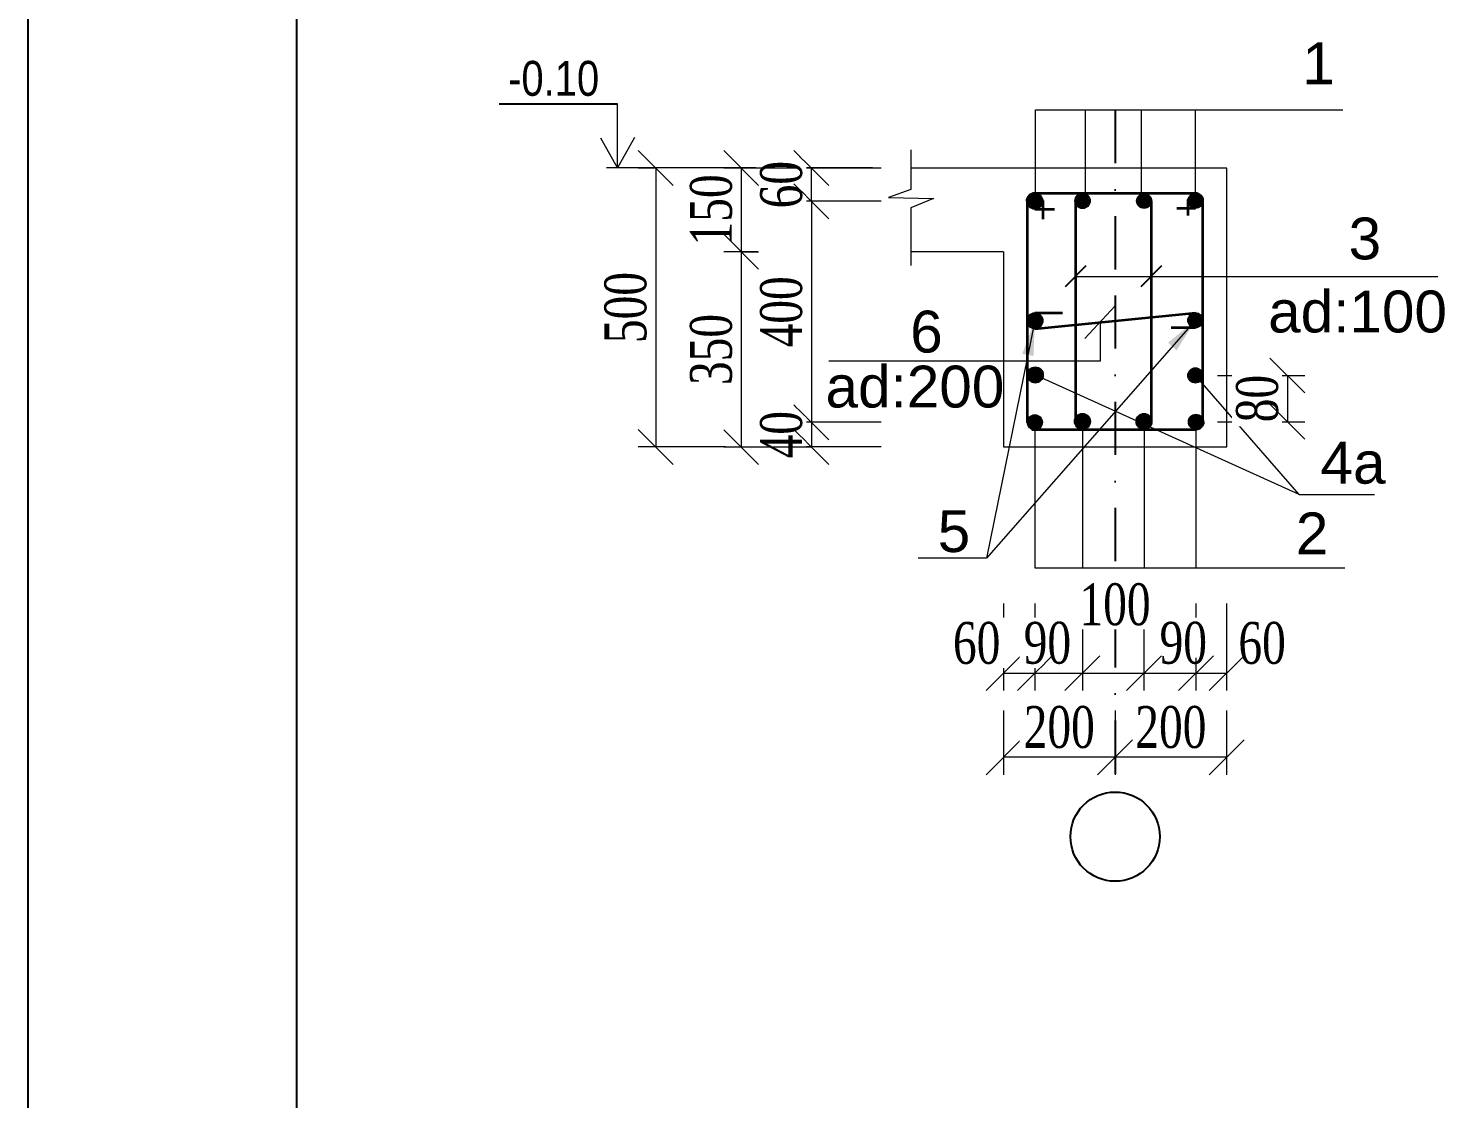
# Model space of a CAD drawing. Header units: millimetres. Extents: x -149347 to 251215, y -2929184 to -2541447.
# Drawn here: x 67574 to 77727, y -2634017 to -2626342 of the extents above; entities that cross this region are included whole.
import ezdxf

# ---------------------------------------------------------------- set-up
doc = ezdxf.new("R2010")
doc.units = ezdxf.units.MM
doc.linetypes.add('DASHDOTX2', pattern=[50.8, 25.4, -12.7, 0, -12.7])
doc.layers.add('APS_MADEIRA', color=35, linetype='Continuous', lineweight=15)
doc.styles.add('400', font='times.ttf', dxfattribs={"width": 0.75, "height": 300})
doc.styles.add('Arial', font='arial.ttf')
doc.styles.add('style1', font='A3TI(LA).TTF', dxfattribs={"height": 400})
doc.styles.add('style6', font='ARIALN.TTF', dxfattribs={"height": 300})
doc.styles.add('Times New  Roman', font='times.ttf')
doc.styles.add('yazitipi', font='ARIALN.TTF')
doc.dimstyles.new('DIM_100', dxfattribs={"dimscale": 100, "dimtxt": 250, "dimasz": 2.5, "dimexe": 1.25, "dimexo": 0.625, "dimtad": 1, "dimdec": 0, "dimtxsty": 'style1', "dimblk": 'OBLIQUE', "dimcen": 2.5, "dimdle": 1.25, "dimclrd": 251, "dimclre": 251, "dimaunit": 1, "dimadec": 3, "dimazin": 0, "dimtfac": 1, "dimtdec": 0, "dimtmove": 1, "dimatfit": 3, "dimfxl": 1.25, "dimlwd": 5, "dimlwe": 5, "dimarcsym": 0})
doc.dimstyles.new('sevda', dxfattribs={"dimscale": 100, "dimtxt": 2.8, "dimasz": 2.5, "dimexe": 1.25, "dimexo": 0.625, "dimtad": 1, "dimtxsty": 'yazitipi', "dimblk": 'OBLIQUE', "dimcen": 2.5, "dimclrd": 253, "dimclre": 253, "dimclrt": 73, "dimaunit": 1, "dimadec": 3, "dimazin": 0, "dimtfac": 1, "dimtmove": 1, "dimatfit": 3, "dimfxl": 1, "dimlwd": 9, "dimlwe": 9, "dimarcsym": 0})
doc.dimstyles.new('tebriz', dxfattribs={"dimtxt": 280, "dimasz": 150, "dimexe": 150, "dimexo": 0.625, "dimgap": 65, "dimtad": 1, "dimdec": 0, "dimdsep": 32, "dimtxsty": 'Times New  Roman', "dimblk": 'OBLIQUE', "dimcen": 0, "dimdle": 150, "dimclrd": 7, "dimclre": 256, "dimclrt": 256, "dimadec": 0, "dimazin": 0, "dimtfac": 1, "dimtdec": 0, "dimtmove": 0, "dimatfit": 3, "dimldrblk": 'OBLIQUE', "dimfxl": 1, "dimtolj": 1, "dimlwd": 15, "dimlwe": 9, "dimarcsym": 0})

# ---------------------------------------------------------------- blocks, each defined once
blk = doc.blocks.new('mekteb')
at = {"color": 0, "lineweight": 25}
blk.add_line((99643, -1849866), (99643, -1821466), dxfattribs=at)
at = {"color": 0, "lineweight": 25, "ltscale": 15}
blk.add_line((101643, -1849366), (101643, -1821966), dxfattribs=at)
blk = doc.blocks.new('_Oblique')
at = {"color": 0, "linetype": 'ByBlock', "lineweight": -2}
blk.add_line((-0.5, -0.5), (0.5, 0.5), dxfattribs=at)
blk = doc.blocks.new('*D1584')
at = {"color": 251, "lineweight": 5, "ltscale": 50, "transparency": 16777216}
for p, q in [((73312, -2627582), (73062, -2627582)), ((73687, -2629167), (73062, -2629167))]:
    blk.add_line(p, q, dxfattribs=at)
at = {"color": 251, "linetype": 'ByBlock', "lineweight": 5, "ltscale": 50, "transparency": 16777216}
blk.add_line((73187, -2627581), (73187, -2629169), dxfattribs=at)
at = {"layer": 'Defpoints', "color": 0, "lineweight": 15, "ltscale": 50, "transparency": 16777216}
for p in [(73374, -2627582), (73187, -2629167), (74397, -2629167)]:
    blk.add_point(p, dxfattribs=at)
at = {"color": 251, "lineweight": 5, "ltscale": 50, "transparency": 16777216, "xscale": 250, "yscale": 250, "zscale": 250}
for p, rotation in [((73187, -2627582), 90), ((73187, -2629167), 270)]:
    blk.add_blockref('_Oblique', p, dxfattribs=dict(at, rotation=rotation))
at = {"color": 0, "lineweight": 15, "ltscale": 50, "transparency": 16777216, "insert": (72972, -2628375), "char_height": 300, "attachment_point": 5, "rotation": 90, "style": '400', "bg_fill": 3, "box_fill_scale": 1.1, "bg_fill_color": 9, "bg_fill_true_color": 13158600, "bg_fill_transparency": 0}
blk.add_mtext('400', dxfattribs=at)
blk = doc.blocks.new('*D1585')
at = {"color": 251, "lineweight": 5, "ltscale": 50, "transparency": 16777216}
for p, q in [((73687, -2627344), (73062, -2627344)), ((73687, -2627582), (73062, -2627582))]:
    blk.add_line(p, q, dxfattribs=at)
at = {"color": 251, "linetype": 'ByBlock', "lineweight": 5, "ltscale": 50, "transparency": 16777216}
blk.add_line((73187, -2627583), (73187, -2627343), dxfattribs=at)
at = {"layer": 'Defpoints', "color": 0, "lineweight": 15, "ltscale": 50, "transparency": 16777216}
for p in [(74357, -2627344), (74407, -2627582)]:
    blk.add_point(p, dxfattribs=at)
at = {"color": 0, "lineweight": 15, "ltscale": 50, "transparency": 16777216, "insert": (72972, -2627463), "char_height": 300, "attachment_point": 5, "rotation": 90, "style": '400', "bg_fill": 3, "box_fill_scale": 1.1, "bg_fill_color": 9, "bg_fill_true_color": 13158600, "bg_fill_transparency": 0}
blk.add_mtext('60', dxfattribs=at)
at = {"layer": 'Defpoints', "color": 0, "lineweight": 15, "ltscale": 50, "transparency": 16777216}
blk.add_point((73187, -2627344), dxfattribs=at)
at = {"color": 251, "lineweight": 5, "ltscale": 50, "transparency": 16777216, "xscale": 250, "yscale": 250, "zscale": 250}
for p, rotation in [((73187, -2627344), 90), ((73187, -2627582), 270)]:
    blk.add_blockref('_Oblique', p, dxfattribs=dict(at, rotation=rotation))
blk = doc.blocks.new('*D1586')
at = {"color": 251, "lineweight": 5, "ltscale": 50, "transparency": 16777216}
for p, q in [((73249, -2629167), (73062, -2629167)), ((73687, -2629344), (73062, -2629344))]:
    blk.add_line(p, q, dxfattribs=at)
at = {"color": 251, "linetype": 'ByBlock', "lineweight": 5, "ltscale": 50, "transparency": 16777216}
blk.add_line((73187, -2629166), (73187, -2629345), dxfattribs=at)
at = {"layer": 'Defpoints', "color": 0, "lineweight": 15, "ltscale": 50, "transparency": 16777216}
for p in [(73312, -2629167), (74997, -2629344)]:
    blk.add_point(p, dxfattribs=at)
at = {"color": 0, "lineweight": 15, "ltscale": 50, "transparency": 16777216, "insert": (72972, -2629256), "char_height": 300, "attachment_point": 5, "rotation": 90, "style": '400', "bg_fill": 3, "box_fill_scale": 1.1, "bg_fill_color": 9, "bg_fill_true_color": 13158600, "bg_fill_transparency": 0}
blk.add_mtext('40', dxfattribs=at)
at = {"layer": 'Defpoints', "color": 0, "lineweight": 15, "ltscale": 50, "transparency": 16777216}
blk.add_point((73187, -2629344), dxfattribs=at)
at = {"color": 251, "lineweight": 5, "ltscale": 50, "transparency": 16777216, "xscale": 250, "yscale": 250, "zscale": 250}
for p, rotation in [((73187, -2629167), 90), ((73187, -2629344), 270)]:
    blk.add_blockref('_Oblique', p, dxfattribs=dict(at, rotation=rotation))
blk = doc.blocks.new('*D1587')
at = {"color": 251, "lineweight": 5, "ltscale": 50, "transparency": 16777216}
for p, q in [((73075, -2627344), (72559, -2627344)), ((72804, -2627944), (72559, -2627944))]:
    blk.add_line(p, q, dxfattribs=at)
at = {"color": 251, "linetype": 'ByBlock', "lineweight": 5, "ltscale": 50, "transparency": 16777216}
blk.add_line((72684, -2627343), (72684, -2627945), dxfattribs=at)
at = {"layer": 'Defpoints', "color": 0, "lineweight": 15, "ltscale": 50, "transparency": 16777216}
for p in [(73138, -2627344), (72867, -2627944)]:
    blk.add_point(p, dxfattribs=at)
at = {"color": 251, "lineweight": 5, "ltscale": 50, "transparency": 16777216, "xscale": 250, "yscale": 250, "zscale": 250}
for p, rotation in [((72684, -2627344), 90), ((72684, -2627944), 270)]:
    blk.add_blockref('_Oblique', p, dxfattribs=dict(at, rotation=rotation))
at = {"color": 0, "lineweight": 15, "ltscale": 50, "transparency": 16777216, "insert": (72469, -2627644), "char_height": 300, "attachment_point": 5, "rotation": 90, "style": '400', "bg_fill": 3, "box_fill_scale": 1.1, "bg_fill_color": 9, "bg_fill_true_color": 13158600, "bg_fill_transparency": 0}
blk.add_mtext('1{\\fTimes New Roman|b0|i0|c238|p18;5}0', dxfattribs=at)
at = {"layer": 'Defpoints', "color": 0, "lineweight": 15, "ltscale": 50, "transparency": 16777216}
blk.add_point((72684, -2627944), dxfattribs=at)
blk = doc.blocks.new('*D1588')
at = {"color": 251, "linetype": 'ByBlock', "lineweight": 5, "ltscale": 50, "transparency": 16777216}
blk.add_line((72684, -2627943), (72684, -2629347), dxfattribs=at)
at = {"color": 251, "lineweight": 5, "ltscale": 50, "transparency": 16777216}
for p, q in [((72684, -2627944), (72809, -2627944)), ((73184, -2629345), (72559, -2629345))]:
    blk.add_line(p, q, dxfattribs=at)
at = {"layer": 'Defpoints', "color": 0, "lineweight": 15, "ltscale": 50, "transparency": 16777216}
for p in [(72684, -2627944), (72684, -2629345), (74288, -2629345)]:
    blk.add_point(p, dxfattribs=at)
at = {"color": 251, "lineweight": 5, "ltscale": 50, "transparency": 16777216, "xscale": 250, "yscale": 250, "zscale": 250}
for p, rotation in [((72684, -2627944), 90), ((72684, -2629345), 270)]:
    blk.add_blockref('_Oblique', p, dxfattribs=dict(at, rotation=rotation))
at = {"color": 0, "lineweight": 15, "ltscale": 50, "transparency": 16777216, "insert": (72469, -2628645), "char_height": 300, "attachment_point": 5, "rotation": 90, "style": '400', "bg_fill": 3, "box_fill_scale": 1.1, "bg_fill_color": 9, "bg_fill_true_color": 13158600, "bg_fill_transparency": 0}
blk.add_mtext('3{\\fTimes New Roman|b0|i0|c238|p18;5}0', dxfattribs=at)
blk = doc.blocks.new('*D1589')
at = {"color": 251, "lineweight": 5, "ltscale": 50, "transparency": 16777216}
for p, q in [((72071, -2627344), (71946, -2627344)), ((72571, -2629344), (71946, -2629344))]:
    blk.add_line(p, q, dxfattribs=at)
at = {"color": 251, "linetype": 'ByBlock', "lineweight": 5, "ltscale": 50, "transparency": 16777216}
blk.add_line((72071, -2627343), (72071, -2629345), dxfattribs=at)
at = {"layer": 'Defpoints', "color": 0, "lineweight": 15, "ltscale": 50, "transparency": 16777216}
for p in [(72125, -2627344), (72071, -2629344), (72734, -2629344)]:
    blk.add_point(p, dxfattribs=at)
at = {"color": 251, "lineweight": 5, "ltscale": 50, "transparency": 16777216, "xscale": 250, "yscale": 250, "zscale": 250}
for p, rotation in [((72071, -2627344), 90), ((72071, -2629344), 270)]:
    blk.add_blockref('_Oblique', p, dxfattribs=dict(at, rotation=rotation))
at = {"color": 0, "lineweight": 15, "ltscale": 50, "transparency": 16777216, "insert": (71856, -2628344), "char_height": 300, "attachment_point": 5, "rotation": 90, "style": '400', "bg_fill": 3, "box_fill_scale": 1.1, "bg_fill_color": 9, "bg_fill_true_color": 13158600, "bg_fill_transparency": 0}
blk.add_mtext('500', dxfattribs=at)
blk = doc.blocks.new('*D1590')
at = {"color": 251, "lineweight": 5, "ltscale": 50, "transparency": 16777216}
for p, q in [((74564, -2630466), (74564, -2631091)), ((74789, -2630466), (74789, -2631091))]:
    blk.add_line(p, q, dxfattribs=at)
at = {"color": 251, "linetype": 'ByBlock', "lineweight": 5, "ltscale": 50, "transparency": 16777216}
blk.add_line((74563, -2630966), (74790, -2630966), dxfattribs=at)
at = {"layer": 'Defpoints', "color": 0, "lineweight": 15, "ltscale": 50, "transparency": 16777216}
for p in [(74789, -2629393), (74564, -2629886), (74789, -2630966)]:
    blk.add_point(p, dxfattribs=at)
at = {"color": 251, "lineweight": 5, "ltscale": 50, "transparency": 16777216, "xscale": 250, "yscale": 250, "zscale": 250}
blk.add_blockref('_Oblique', (74789, -2630966), dxfattribs=at)
at = {"color": 0, "lineweight": 15, "ltscale": 50, "transparency": 16777216, "insert": (74372, -2630751), "char_height": 300, "attachment_point": 5, "style": '400', "bg_fill": 3, "box_fill_scale": 1.1, "bg_fill_color": 9, "bg_fill_true_color": 13158600, "bg_fill_transparency": 0}
blk.add_mtext('60', dxfattribs=at)
at = {"color": 251, "lineweight": 5, "ltscale": 50, "transparency": 16777216, "xscale": 250, "yscale": 250, "zscale": 250, "rotation": 180}
blk.add_blockref('_Oblique', (74564, -2630966), dxfattribs=at)
blk = doc.blocks.new('*D1591')
at = {"color": 251, "lineweight": 5, "ltscale": 50, "transparency": 16777216}
for p, q in [((75130, -2630466), (75130, -2631091)), ((74789, -2630878), (74789, -2631091))]:
    blk.add_line(p, q, dxfattribs=at)
at = {"color": 251, "linetype": 'ByBlock', "lineweight": 5, "ltscale": 50, "transparency": 16777216}
blk.add_line((74787, -2630966), (75131, -2630966), dxfattribs=at)
at = {"layer": 'Defpoints', "color": 0, "lineweight": 15, "ltscale": 50, "transparency": 16777216}
for p in [(75130, -2629386), (75130, -2630966)]:
    blk.add_point(p, dxfattribs=at)
at = {"color": 0, "lineweight": 15, "ltscale": 50, "transparency": 16777216, "insert": (74879, -2630750), "char_height": 300, "attachment_point": 5, "style": '400', "bg_fill": 3, "box_fill_scale": 1.1, "bg_fill_color": 9, "bg_fill_true_color": 13158600, "bg_fill_transparency": 0}
blk.add_mtext('90', dxfattribs=at)
at = {"layer": 'Defpoints', "color": 0, "lineweight": 15, "ltscale": 50, "transparency": 16777216}
blk.add_point((74789, -2630816), dxfattribs=at)
at = {"color": 251, "lineweight": 5, "ltscale": 50, "transparency": 16777216, "xscale": 250, "yscale": 250, "zscale": 250, "rotation": 180}
blk.add_blockref('_Oblique', (74789, -2630966), dxfattribs=at)
at = {"color": 251, "lineweight": 5, "ltscale": 50, "transparency": 16777216, "xscale": 250, "yscale": 250, "zscale": 250}
blk.add_blockref('_Oblique', (75130, -2630966), dxfattribs=at)
blk = doc.blocks.new('*D1592')
at = {"color": 251, "lineweight": 5, "ltscale": 50, "transparency": 16777216}
for p, q in [((75571, -2630466), (75571, -2631091)), ((75130, -2630731), (75130, -2631091))]:
    blk.add_line(p, q, dxfattribs=at)
at = {"color": 251, "linetype": 'ByBlock', "lineweight": 5, "ltscale": 50, "transparency": 16777216}
blk.add_line((75129, -2630966), (75573, -2630966), dxfattribs=at)
at = {"layer": 'Defpoints', "color": 0, "lineweight": 15, "ltscale": 50, "transparency": 16777216}
for p in [(75571, -2629270), (75571, -2630966)]:
    blk.add_point(p, dxfattribs=at)
at = {"color": 251, "lineweight": 5, "ltscale": 50, "transparency": 16777216, "xscale": 250, "yscale": 250, "zscale": 250, "rotation": 180}
blk.add_blockref('_Oblique', (75130, -2630966), dxfattribs=at)
at = {"color": 251, "lineweight": 5, "ltscale": 50, "transparency": 16777216, "xscale": 250, "yscale": 250, "zscale": 250}
blk.add_blockref('_Oblique', (75571, -2630966), dxfattribs=at)
at = {"color": 0, "lineweight": 15, "ltscale": 50, "transparency": 16777216, "insert": (75364, -2630474), "char_height": 300, "attachment_point": 5, "style": '400', "bg_fill": 3, "box_fill_scale": 1.1, "bg_fill_color": 9, "bg_fill_true_color": 13158600, "bg_fill_transparency": 0}
blk.add_mtext('100', dxfattribs=at)
at = {"layer": 'Defpoints', "color": 0, "lineweight": 15, "ltscale": 50, "transparency": 16777216}
blk.add_point((75130, -2630669), dxfattribs=at)
blk = doc.blocks.new('*D1593')
at = {"color": 251, "lineweight": 5, "ltscale": 50, "transparency": 16777216}
for p, q in [((75944, -2630466), (75944, -2631091)), ((75571, -2630796), (75571, -2631091))]:
    blk.add_line(p, q, dxfattribs=at)
at = {"color": 251, "linetype": 'ByBlock', "lineweight": 5, "ltscale": 50, "transparency": 16777216}
blk.add_line((75570, -2630966), (75945, -2630966), dxfattribs=at)
at = {"layer": 'Defpoints', "color": 0, "lineweight": 15, "ltscale": 50, "transparency": 16777216}
for p in [(75944, -2629389), (75571, -2630734)]:
    blk.add_point(p, dxfattribs=at)
at = {"color": 0, "lineweight": 15, "ltscale": 50, "transparency": 16777216, "insert": (75853, -2630750), "char_height": 300, "attachment_point": 5, "style": '400', "bg_fill": 3, "box_fill_scale": 1.1, "bg_fill_color": 9, "bg_fill_true_color": 13158600, "bg_fill_transparency": 0}
blk.add_mtext('90', dxfattribs=at)
at = {"layer": 'Defpoints', "color": 0, "lineweight": 15, "ltscale": 50, "transparency": 16777216}
blk.add_point((75944, -2630966), dxfattribs=at)
at = {"color": 251, "lineweight": 5, "ltscale": 50, "transparency": 16777216, "xscale": 250, "yscale": 250, "zscale": 250, "rotation": 180}
blk.add_blockref('_Oblique', (75571, -2630966), dxfattribs=at)
at = {"color": 251, "lineweight": 5, "ltscale": 50, "transparency": 16777216, "xscale": 250, "yscale": 250, "zscale": 250}
blk.add_blockref('_Oblique', (75944, -2630966), dxfattribs=at)
blk = doc.blocks.new('*D1594')
at = {"color": 251, "lineweight": 5, "ltscale": 50, "transparency": 16777216}
for p, q in [((76164, -2630466), (76164, -2631091)), ((75944, -2630857), (75944, -2631091))]:
    blk.add_line(p, q, dxfattribs=at)
at = {"color": 251, "linetype": 'ByBlock', "lineweight": 5, "ltscale": 50, "transparency": 16777216}
blk.add_line((75943, -2630966), (76165, -2630966), dxfattribs=at)
at = {"layer": 'Defpoints', "color": 0, "lineweight": 15, "ltscale": 50, "transparency": 16777216}
for p in [(76164, -2629886), (75944, -2630794), (76164, -2630966)]:
    blk.add_point(p, dxfattribs=at)
at = {"color": 251, "lineweight": 5, "ltscale": 50, "transparency": 16777216, "xscale": 250, "yscale": 250, "zscale": 250, "rotation": 180}
blk.add_blockref('_Oblique', (75944, -2630966), dxfattribs=at)
at = {"color": 0, "lineweight": 15, "ltscale": 50, "transparency": 16777216, "insert": (76418, -2630751), "char_height": 300, "attachment_point": 5, "style": '400', "bg_fill": 3, "box_fill_scale": 1.1, "bg_fill_color": 9, "bg_fill_true_color": 13158600, "bg_fill_transparency": 0}
blk.add_mtext('60', dxfattribs=at)
at = {"color": 251, "lineweight": 5, "ltscale": 50, "transparency": 16777216, "xscale": 250, "yscale": 250, "zscale": 250}
blk.add_blockref('_Oblique', (76164, -2630966), dxfattribs=at)
blk = doc.blocks.new('*D1595')
at = {"color": 251, "lineweight": 5, "ltscale": 50, "transparency": 16777216}
for p, q in [((75364, -2631234), (75364, -2631694)), ((76164, -2631234), (76164, -2631694))]:
    blk.add_line(p, q, dxfattribs=at)
at = {"color": 251, "linetype": 'ByBlock', "lineweight": 5, "ltscale": 50, "transparency": 16777216}
blk.add_line((76165, -2631569), (75363, -2631569), dxfattribs=at)
at = {"layer": 'Defpoints', "color": 0, "lineweight": 15, "ltscale": 50, "transparency": 16777216}
for p in [(75364, -2631171), (76164, -2631171), (75364, -2631569)]:
    blk.add_point(p, dxfattribs=at)
at = {"color": 251, "lineweight": 5, "ltscale": 50, "transparency": 16777216, "xscale": 250, "yscale": 250, "zscale": 250, "rotation": 180}
blk.add_blockref('_Oblique', (75364, -2631569), dxfattribs=at)
at = {"color": 251, "lineweight": 5, "ltscale": 50, "transparency": 16777216, "xscale": 250, "yscale": 250, "zscale": 250}
blk.add_blockref('_Oblique', (76164, -2631569), dxfattribs=at)
at = {"color": 0, "lineweight": 15, "ltscale": 50, "transparency": 16777216, "insert": (75764, -2631354), "char_height": 300, "attachment_point": 5, "style": '400', "bg_fill": 3, "box_fill_scale": 1.1, "bg_fill_color": 9, "bg_fill_true_color": 13158600, "bg_fill_transparency": 0}
blk.add_mtext('200', dxfattribs=at)
blk = doc.blocks.new('*D1596')
at = {"color": 251, "lineweight": 5, "ltscale": 50, "transparency": 16777216}
for p, q in [((74564, -2631234), (74564, -2631694)), ((75364, -2631234), (75364, -2631694))]:
    blk.add_line(p, q, dxfattribs=at)
at = {"color": 251, "linetype": 'ByBlock', "lineweight": 5, "ltscale": 50, "transparency": 16777216}
blk.add_line((75365, -2631569), (74563, -2631569), dxfattribs=at)
at = {"layer": 'Defpoints', "color": 0, "lineweight": 15, "ltscale": 50, "transparency": 16777216}
for p in [(74564, -2631171), (75364, -2631171), (74564, -2631569)]:
    blk.add_point(p, dxfattribs=at)
at = {"color": 251, "lineweight": 5, "ltscale": 50, "transparency": 16777216, "xscale": 250, "yscale": 250, "zscale": 250, "rotation": 180}
blk.add_blockref('_Oblique', (74564, -2631569), dxfattribs=at)
at = {"color": 251, "lineweight": 5, "ltscale": 50, "transparency": 16777216, "xscale": 250, "yscale": 250, "zscale": 250}
blk.add_blockref('_Oblique', (75364, -2631569), dxfattribs=at)
at = {"color": 0, "lineweight": 15, "ltscale": 50, "transparency": 16777216, "insert": (74964, -2631354), "char_height": 300, "attachment_point": 5, "style": '400', "bg_fill": 3, "box_fill_scale": 1.1, "bg_fill_color": 9, "bg_fill_true_color": 13158600, "bg_fill_transparency": 0}
blk.add_mtext('200', dxfattribs=at)
blk = doc.blocks.new('*D1611')
at = {"color": 251, "lineweight": 5, "ltscale": 50, "transparency": 16777216}
for p, q in [((76099, -2628831), (76724, -2628831)), ((76099, -2629163), (76724, -2629163))]:
    blk.add_line(p, q, dxfattribs=at)
at = {"color": 251, "linetype": 'ByBlock', "lineweight": 5, "ltscale": 50, "transparency": 16777216}
blk.add_line((76599, -2628830), (76599, -2629165), dxfattribs=at)
at = {"layer": 'Defpoints', "color": 0, "lineweight": 15, "ltscale": 50, "transparency": 16777216}
for p in [(75940, -2628831), (75944, -2629163)]:
    blk.add_point(p, dxfattribs=at)
at = {"color": 0, "lineweight": 15, "ltscale": 50, "transparency": 16777216, "insert": (76384, -2628997), "char_height": 300, "attachment_point": 5, "rotation": 90, "style": '400', "bg_fill": 3, "box_fill_scale": 1.1, "bg_fill_color": 9, "bg_fill_true_color": 13158600, "bg_fill_transparency": 0}
blk.add_mtext('80', dxfattribs=at)
at = {"layer": 'Defpoints', "color": 0, "lineweight": 15, "ltscale": 50, "transparency": 16777216}
blk.add_point((76599, -2629163), dxfattribs=at)
at = {"color": 251, "lineweight": 5, "ltscale": 50, "transparency": 16777216, "xscale": 250, "yscale": 250, "zscale": 250}
for p, rotation in [((76599, -2628831), 90), ((76599, -2629163), 270)]:
    blk.add_blockref('_Oblique', p, dxfattribs=dict(at, rotation=rotation))

msp = doc.modelspace()

# ---------------------------------------------------------------- hatches: boundary and pattern name
at = {"lineweight": 15, "ltscale": 15}
h = msp.add_hatch(color=7, dxfattribs=at)
h.dxf.hatch_style = 1
edge = h.paths.add_edge_path()
edge.add_arc((74788.65448, -2627581.79571), 57.78531, 0, 360)
h = msp.add_hatch(color=7, dxfattribs=at)
h.dxf.hatch_style = 1
edge = h.paths.add_edge_path()
edge.add_arc((75130.8228, -2627579.93032), 54.7577, 0, 360)
h = msp.add_hatch(color=7, dxfattribs=at)
h.dxf.hatch_style = 1
edge = h.paths.add_edge_path()
edge.add_arc((75572.46905, -2627579.93032), 53.67568, 0, 360)
h = msp.add_hatch(color=7, dxfattribs=at)
h.dxf.hatch_style = 1
edge = h.paths.add_edge_path()
edge.add_arc((75939.71227, -2627578.48151), 54.4711, 0, 360)
h = msp.add_hatch(color=7, dxfattribs=at)
h.dxf.hatch_style = 1
edge = h.paths.add_edge_path()
edge.add_arc((74788.65448, -2628439.07072), 57.78531, 0, 360)
h = msp.add_hatch(color=7, dxfattribs=at)
h.dxf.hatch_style = 1
edge = h.paths.add_edge_path()
edge.add_arc((75939.71227, -2628435.75652), 54.4711, 0, 360)
h = msp.add_hatch(color=7, dxfattribs=at)
h.dxf.hatch_style = 1
edge = h.paths.add_edge_path()
edge.add_arc((74791.96868, -2628827.49982), 57.78531, 0, 360)
h = msp.add_hatch(color=7, dxfattribs=at)
h.dxf.hatch_style = 1
edge = h.paths.add_edge_path()
edge.add_arc((75939.71227, -2628830.81402), 54.4711, 0, 360)
h = msp.add_hatch(color=7, dxfattribs=at)
h.dxf.hatch_style = 1
edge = h.paths.add_edge_path()
edge.add_arc((74788.65448, -2629167.37873), 54.4711, 0, 360)
h = msp.add_hatch(color=7, dxfattribs=at)
h.dxf.hatch_style = 1
edge = h.paths.add_edge_path()
edge.add_arc((75129.84275, -2629160.63784), 57.1346, 0, 360)
h = msp.add_hatch(color=7, dxfattribs=at)
h.dxf.hatch_style = 1
edge = h.paths.add_edge_path()
edge.add_arc((75571.48901, -2629160.63784), 57.1346, 0, 360)
h = msp.add_hatch(color=7, dxfattribs=at)
h.dxf.hatch_style = 1
edge = h.paths.add_edge_path()
edge.add_arc((75943.85315, -2629163.30134), 54.4711, 0, 360)

# ---------------------------------------------------------------- linework, layer by layer
at = {"color": 7}
msp.add_line((70949.46548, -2626882.76256), (71797.82048, -2626882.76256), dxfattribs=at)
at = {"color": 252, "linetype": 'DASHDOTX2', "ltscale": 15, "true_color": 0xa97986}
for p, q in [((75364.18337, -2626927.46916), (75364.18337, -2628257.20275)), ((75364.18337, -2628257.20275), (75364.18337, -2631818.09544))]:
    msp.add_line(p, q, dxfattribs=at)
at = {"color": 7, "lineweight": 15, "ltscale": 15}
for p, q in [((74564.18337, -2627343.97011), (73901.0125, -2627343.97011)), ((76164.18337, -2627343.97011), (74564.18337, -2627343.97011)), ((76164.18337, -2629343.97011), (76164.18337, -2627343.97011)), ((74564.18337, -2627943.97011), (74564.18337, -2628257.20275)), ((74564.18337, -2628257.20275), (74564.18337, -2629343.97011)), ((74564.18337, -2629343.97011), (76164.18337, -2629343.97011))]:
    msp.add_line(p, q, dxfattribs=at)
at = {"color": 7, "lineweight": 35, "ltscale": 15}
for p, q in [((74734.18337, -2627562.50736), (74734.18337, -2628257.20275)), ((74788.65448, -2627524.0104), (75939.71227, -2627524.0104)), ((74846.16761, -2627576.19386), (74846.16761, -2627710.07615)), ((75080.42909, -2627579.93032), (75080.42909, -2628257.20275)), ((75622.86276, -2627579.93032), (75622.86276, -2628257.20275)), ((75885.92401, -2627569.88356), (75885.92401, -2627684.91418)), ((75994.18337, -2628257.20275), (75994.18337, -2627581.79571)), ((74788.65436, -2627639.58101), (74930.37527, -2627639.58101)), ((75939.71227, -2627632.95261), (75805.85157, -2627632.95261)), ((74734.18337, -2628257.20275), (74734.18337, -2629167.37873)), ((75080.42909, -2628257.20275), (75080.42909, -2629165.51334)), ((75622.86276, -2628257.20275), (75622.86276, -2629165.51334)), ((75994.18337, -2629167.37873), (75994.18337, -2628257.20275)), ((74767.97659, -2629217.77244), (75943.85315, -2629217.77244))]:
    msp.add_line(p, q, dxfattribs=at)
at = {"color": 1, "lineweight": 15, "ltscale": 15}
msp.add_line((75365.40524, -2628332.98209), (75148.20199, -2628566.72202), dxfattribs=at)
at = {"color": 7, "lineweight": 15, "ltscale": 15}
msp.add_lwpolyline([(73901.0125, -2627212.12427), (73901.0125, -2627496.81599), (73739.28967, -2627554.80475), (74061.60671, -2627562.30828), (73901.0125, -2627629.88179), (73901.0125, -2628042.23035)], dxfattribs=at)
at = {"color": 7, "lineweight": 35, "ltscale": 15}
for points in [[(74788.65448, -2628496.85602), (75939.71227, -2628381.28541)], [(74788.65448, -2628381.28541), (74988.25397, -2628381.28541)], [(75939.71227, -2628490.22762), (75765.11907, -2628490.22762)]]:
    msp.add_lwpolyline(points, dxfattribs=at)
at = {"color": 1, "lineweight": 15, "ltscale": 15}
msp.add_lwpolyline([(76682.74946, -2629684.3053), (77222.93629, -2629684.3053)], dxfattribs=at)
at = {"color": 7, "lineweight": 15, "ltscale": 15}
for centre, radius in [((74788.65448, -2627581.79571), 57.78531), ((75130.8228, -2627579.93032), 54.7577), ((75572.46905, -2627579.93032), 53.67568), ((75939.71227, -2627578.48151), 54.4711), ((74788.65448, -2628439.07072), 57.78531), ((75939.71227, -2628435.75652), 54.4711), ((74791.96868, -2628827.49982), 57.78531), ((75939.71227, -2628830.81402), 54.4711), ((74788.65448, -2629167.37873), 54.4711), ((75129.84275, -2629160.63784), 57.1346), ((75571.48901, -2629160.63784), 57.1346), ((75943.85315, -2629163.30134), 54.4711)]:
    msp.add_circle(centre, radius, dxfattribs=at)
msp.add_circle((75364.18337, -2632138.09544), 320)
at = {"layer": 'APS_MADEIRA', "color": 7, "lineweight": 9, "ltscale": 25}
for p, q in [((74793.1018, -2627562.35236), (74793.1018, -2626927.46916)), ((74793.1018, -2626927.46916), (76997.61222, -2626927.46916)), ((75150.97054, -2627563.34338), (75150.97054, -2626927.46916)), ((75552.61389, -2627564.4254), (75552.61389, -2626927.46916)), ((75939.71227, -2627565.49515), (75939.71227, -2626927.46916)), ((74788.65448, -2629221.84983), (74788.65448, -2630211.10187)), ((75129.84275, -2629217.77244), (75129.84275, -2630207.02448)), ((75571.48918, -2629217.77244), (75571.48918, -2630207.02448)), ((75943.85315, -2629217.77244), (75943.85315, -2630207.02448)), ((74788.65448, -2630211.10187), (77011.15756, -2630211.10187))]:
    msp.add_line(p, q, dxfattribs=at)
at = {"layer": 'APS_MADEIRA', "color": 7, "lineweight": 15, "ltscale": 25}
for p, q in [((73626.22178, -2627342.72011), (71717.29868, -2627342.72011)), ((75939.71227, -2627524.0104), (75939.71227, -2627524.01039))]:
    msp.add_line(p, q, dxfattribs=at)
at = {"layer": 'APS_MADEIRA', "color": 7, "lineweight": 30, "ltscale": 25}
for centre, radius, start, end in [((74788.65448, -2627581.79571), 57.78531, 90, 180), ((75939.71227, -2627578.48151), 54.4711, 0, 90), ((75943.85315, -2629163.30134), 54.4711, 270, 0)]:
    msp.add_arc(centre, radius, start, end, dxfattribs=at)

# ---------------------------------------------------------------- block references
at = {"lineweight": 15, "xscale": 0.962501317234829, "yscale": 0.962501317234829, "zscale": 0.962501317234829}
msp.add_blockref('mekteb', (-28332.96186, -862606.52027), dxfattribs=at)

# ---------------------------------------------------------------- texts
at = {"lineweight": 9, "insert": (71013.23746, -2626575.77667), "char_height": 250, "width": 23109.777632, "attachment_point": 1, "style": 'style6'}
msp.add_mtext('{\\fArial Narrow|b0|i0|c238|p34;-0.10}', dxfattribs=at)
at = {"layer": 'APS_MADEIRA', "color": 7, "lineweight": 9, "ltscale": 25, "style": 'Arial'}
msp.add_text('ad:100', height=300, dxfattribs=at).set_placement((76461.47163, -2628522.61121))
at = {"layer": 'APS_MADEIRA', "color": 7, "lineweight": 9, "ltscale": 25, "char_height": 300, "style": 'Arial'}
for s, insert, attachment_point in [('  \\P1', (76706.4861, -2625943.50068), 1), ('3', (77038.36215, -2627698.96286), 1), ('{\\fArial|b0|i0|c238|p34;4}a', (76836.58486, -2629611.03359), 7), (' 2', (76543.70258, -2629813.7111), 1)]:
    msp.add_mtext_dynamic_manual_height_columns(s, width=488.0335854, gutter_width=12.5, heights=[0], dxfattribs=dict(at, insert=insert, attachment_point=attachment_point))

# ---------------------------------------------------------------- leaders
at = {"color": 2, "lineweight": 15, "ltscale": 15}
for points in [[(75080.42909, -2628121.03727), (77678.13276, -2628121.03727)], [(75622.86276, -2628121.03727), (77678.13276, -2628121.03727)]]:
    msp.add_leader(points, dimstyle='tebriz', dxfattribs=at)

# ---------------------------------------------------------------- next in the draw order: dimensions: what is measured, and where the dimension line sits
at = {"color": 7, "lineweight": 15, "ltscale": 50}
for base, p1, p2, angle, text, picture, middle in [((73186.92374, -2629167.44065), (73374.42374, -2627581.79571), (74397.3204, -2629167.44065), 90, '400', '*D1584', (72971.82821, -2628374.61818)), ((75364.18337, -2631569.19919), (76164.18337, -2631171.26812), (75364.18337, -2631171.26812), 180, '200', '*D1595', (75764.18337, -2631354.10366))]:
    dim = msp.add_linear_dim(base=base, p1=p1, p2=p2, angle=angle, text=text, dimstyle='DIM_100', override={"dimscale": 1, "dimtxt": 300, "dimasz": 250, "dimexe": 125, "dimexo": 62.5, "dimgap": 62.5, "dimtxsty": '400', "dimcen": 250, "dimfxl": 500, "dimfxlon": 1, "dimtfill": 1, "dimtfillclr": 256, "dimarcsym": 1}, dxfattribs=at)
    dim.commit()
    dim.dimension.update_dxf_attribs({"geometry": picture, "text_midpoint": middle})

# ---------------------------------------------------------------- next in the draw order: dimensions: what is measured, and where the dimension line sits
for base, p1, p2, text, picture, middle in [((73186.92374, -2627343.97011), (74407.3204, -2627581.79571), (74357.1212, -2627343.97011), '60', '*D1585', (73186.92374, -2627462.88291)), ((73186.92374, -2629343.97011), (73311.92374, -2629167.44065), (74997.48137, -2629343.97011), '40', '*D1586', (73186.92374, -2629255.73634))]:
    dim = msp.add_linear_dim(base=base, p1=p1, p2=p2, angle=90, text=text, dimstyle='DIM_100', override={"dimscale": 1, "dimtxt": 300, "dimasz": 250, "dimexe": 125, "dimexo": 62.5, "dimgap": 62.5, "dimtxsty": '400', "dimcen": 250, "dimfxl": 500, "dimfxlon": 1, "dimtfill": 1, "dimtfillclr": 256, "dimarcsym": 1}, dxfattribs=at)
    dim.commit()
    dim.dimension.update_dxf_attribs({"geometry": picture, "text_midpoint": middle, "dimtype": 160})
dim = msp.add_linear_dim(base=(74564.18337, -2631569.19919), p1=(75364.18337, -2631171.26812), p2=(74564.18337, -2631171.26812), angle=180, text='200', dimstyle='DIM_100', override={"dimscale": 1, "dimtxt": 300, "dimasz": 250, "dimexe": 125, "dimexo": 62.5, "dimgap": 62.5, "dimtxsty": '400', "dimcen": 250, "dimfxl": 500, "dimfxlon": 1, "dimtfill": 1, "dimtfillclr": 256, "dimarcsym": 1}, dxfattribs=at)
dim.commit()
dim.dimension.update_dxf_attribs({"geometry": '*D1596', "text_midpoint": (74964.18337, -2631354.10366)})

# ---------------------------------------------------------------- next in the draw order: dimensions: what is measured, and where the dimension line sits
dim = msp.add_linear_dim(base=(72683.98073, -2627943.97011), p1=(73137.98012, -2627343.97011), p2=(72866.68728, -2627943.97011), angle=90, text='1{\\fTimes New Roman|b0|i0|c238|p18;5}0', dimstyle='DIM_100', override={"dimscale": 1, "dimtxt": 300, "dimasz": 250, "dimexe": 125, "dimexo": 62.5, "dimgap": 62.5, "dimtxsty": '400', "dimcen": 250, "dimfxl": 500, "dimfxlon": 1, "dimtfill": 1, "dimtfillclr": 256, "dimarcsym": 1}, dxfattribs=at)
dim.commit()
dim.dimension.update_dxf_attribs({"geometry": '*D1587', "text_midpoint": (72468.8852, -2627643.97011)})

# ---------------------------------------------------------------- next in the draw order: dimensions: what is measured, and where the dimension line sits
dim = msp.add_linear_dim(base=(72683.98073, -2629345.28203), p1=(72683.98073, -2627943.97011), p2=(74287.79248, -2629345.28203), angle=90, text='3{\\fTimes New Roman|b0|i0|c238|p18;5}0', dimstyle='DIM_100', override={"dimscale": 1, "dimtxt": 300, "dimasz": 250, "dimexe": 125, "dimexo": 62.5, "dimgap": 62.5, "dimtxsty": '400', "dimcen": 250, "dimfxl": 500, "dimfxlon": 1, "dimtfill": 1, "dimtfillclr": 256, "dimarcsym": 1}, dxfattribs=at)
dim.commit()
dim.dimension.update_dxf_attribs({"geometry": '*D1588', "text_midpoint": (72468.8852, -2628644.62607)})

# ---------------------------------------------------------------- next in the draw order: linework, layer by layer
at = {"color": 7, "lineweight": 15, "ltscale": 15}
msp.add_line((74564.18337, -2627943.97011), (73901.0125, -2627943.97011), dxfattribs=at)
at = {"color": 1, "lineweight": 15, "ltscale": 15}
msp.add_lwpolyline([(75256.80362, -2628449.85206), (75256.80362, -2628727.81582), (73312.09019, -2628727.81582)], dxfattribs=at)

# ---------------------------------------------------------------- next in the draw order: texts
at = {"layer": 'APS_MADEIRA', "color": 7, "lineweight": 9, "ltscale": 25, "style": 'Arial'}
msp.add_text('ad:200', height=300, dxfattribs=at).set_placement((73288.48431, -2629060.88965))
at = {"layer": 'APS_MADEIRA', "color": 7, "lineweight": 9, "ltscale": 25, "insert": (73895.57759, -2628366.86715), "char_height": 300, "attachment_point": 1, "style": 'Arial'}
msp.add_mtext_dynamic_manual_height_columns('{\\fArial|b0|i0|c238|p34;6}', width=488.0335854, gutter_width=12.5, heights=[0], dxfattribs=at)

# ---------------------------------------------------------------- next in the draw order: dimensions: what is measured, and where the dimension line sits
at = {"color": 7, "lineweight": 15, "ltscale": 50}
dim = msp.add_linear_dim(base=(72070.71268, -2629344.03203), p1=(72124.52151, -2627344.03203), p2=(72733.73749, -2629344.03203), angle=90, text='500', dimstyle='DIM_100', override={"dimscale": 1, "dimtxt": 300, "dimasz": 250, "dimexe": 125, "dimexo": 62.5, "dimgap": 62.5, "dimtxsty": '400', "dimcen": 250, "dimfxl": 500, "dimfxlon": 1, "dimtfill": 1, "dimtfillclr": 256, "dimarcsym": 1}, dxfattribs=at)
dim.commit()
dim.dimension.update_dxf_attribs({"geometry": '*D1589', "text_midpoint": (71855.61715, -2628344.03203)})
dim = msp.add_linear_dim(base=(74788.65448, -2630965.70251), p1=(74564.18337, -2629886.32026), p2=(74788.65448, -2629392.97278), text='60', dimstyle='DIM_100', override={"dimscale": 1, "dimtxt": 300, "dimasz": 250, "dimexe": 125, "dimexo": 62.5, "dimgap": 62.5, "dimtxsty": '400', "dimcen": 250, "dimfxl": 500, "dimfxlon": 1, "dimtfill": 1, "dimtfillclr": 256, "dimarcsym": 1}, dxfattribs=at)
dim.commit()
dim.dimension.update_dxf_attribs({"geometry": '*D1590', "text_midpoint": (74371.51857, -2630965.70251), "dimtype": 160})

# ---------------------------------------------------------------- next in the draw order: linework, layer by layer
at = {"color": 7, "lineweight": 15}
for points in [[(71797.82048, -2627342.72011), (71797.82048, -2626882.76256)], [(71918.81701, -2627125.3413), (71797.82048, -2627342.72011), (71678.86583, -2627129.00968)]]:
    msp.add_lwpolyline(points, dxfattribs=at)

# ---------------------------------------------------------------- next in the draw order: texts
at = {"layer": 'APS_MADEIRA', "color": 7, "lineweight": 9, "ltscale": 25, "insert": (74092.72623, -2629797.45616), "char_height": 300, "attachment_point": 1, "style": 'Arial'}
msp.add_mtext_dynamic_manual_height_columns('{\\fArial|b0|i0|c238|p34;5}', width=488.0335854, gutter_width=12.5, heights=[0], dxfattribs=at)

# ---------------------------------------------------------------- next in the draw order: dimensions: what is measured, and where the dimension line sits
at = {"color": 7, "lineweight": 15, "ltscale": 50}
dim = msp.add_linear_dim(base=(75129.84275, -2630965.70251), p1=(74788.65448, -2630815.53021), p2=(75129.84275, -2629386.23189), text='90', dimstyle='DIM_100', override={"dimscale": 1, "dimtxt": 300, "dimasz": 250, "dimexe": 125, "dimexo": 62.5, "dimgap": 62.5, "dimtxsty": '400', "dimcen": 250, "dimfxl": 500, "dimfxlon": 1, "dimtfill": 1, "dimtfillclr": 256, "dimarcsym": 1}, dxfattribs=at)
dim.commit()
dim.dimension.update_dxf_attribs({"geometry": '*D1591', "text_midpoint": (74878.87419, -2630965.70251), "dimtype": 160})

# ---------------------------------------------------------------- next in the draw order: dimensions: what is measured, and where the dimension line sits
dim = msp.add_linear_dim(base=(75571.48901, -2630965.70251), p1=(75129.84275, -2630668.785), p2=(75571.48901, -2629270.08522), text='100', dimstyle='DIM_100', override={"dimscale": 1, "dimtxt": 300, "dimasz": 250, "dimexe": 125, "dimexo": 62.5, "dimgap": 62.5, "dimtxsty": '400', "dimcen": 250, "dimfxl": 500, "dimfxlon": 1, "dimtfill": 1, "dimtfillclr": 256, "dimarcsym": 1}, dxfattribs=at)
dim.commit()
dim.dimension.update_dxf_attribs({"geometry": '*D1592', "text_midpoint": (75364.18337, -2630689.4508), "dimtype": 160})

# ---------------------------------------------------------------- next in the draw order: leaders
at = {"color": 1, "lineweight": 15, "ltscale": 15}
msp.add_leader([(74788.65448, -2628439.07072), (74441.7962, -2630141.23036), (73952.68445, -2630141.23036)], dimstyle='sevda', override={"dimgap": 0.625, "dimtad": 0}, dxfattribs=at)

# ---------------------------------------------------------------- next in the draw order: dimensions: what is measured, and where the dimension line sits
at = {"color": 7, "lineweight": 15, "ltscale": 50}
dim = msp.add_linear_dim(base=(75943.85315, -2630965.70251), p1=(75571.48901, -2630733.58989), p2=(75943.85315, -2629388.89539), text='90', dimstyle='DIM_100', override={"dimscale": 1, "dimtxt": 300, "dimasz": 250, "dimexe": 125, "dimexo": 62.5, "dimgap": 62.5, "dimtxsty": '400', "dimcen": 250, "dimfxl": 500, "dimfxlon": 1, "dimtfill": 1, "dimtfillclr": 256, "dimarcsym": 1}, dxfattribs=at)
dim.commit()
dim.dimension.update_dxf_attribs({"geometry": '*D1593', "text_midpoint": (75853.37605, -2630965.70251), "dimtype": 160})

# ---------------------------------------------------------------- next in the draw order: linework, layer by layer
at = {"color": 1, "lineweight": 15, "ltscale": 15}
for points in [[(76682.74946, -2629684.3053), (74788.65448, -2628827.49982)], [(76682.74946, -2629684.3053), (75939.71227, -2628830.81402)]]:
    msp.add_lwpolyline(points, dxfattribs=at)

# ---------------------------------------------------------------- next in the draw order: dimensions: what is measured, and where the dimension line sits
at = {"color": 7, "lineweight": 15, "ltscale": 50}
dim = msp.add_linear_dim(base=(76164.18337, -2630965.70251), p1=(75943.85315, -2630794.49654), p2=(76164.18337, -2629886.32026), text='60', dimstyle='DIM_100', override={"dimscale": 1, "dimtxt": 300, "dimasz": 250, "dimexe": 125, "dimexo": 62.5, "dimgap": 62.5, "dimtxsty": '400', "dimcen": 250, "dimfxl": 500, "dimfxlon": 1, "dimtfill": 1, "dimtfillclr": 256, "dimarcsym": 1}, dxfattribs=at)
dim.commit()
dim.dimension.update_dxf_attribs({"geometry": '*D1594', "text_midpoint": (76417.87682, -2630965.70251), "dimtype": 160})

# ---------------------------------------------------------------- next in the draw order: leaders
at = {"color": 1, "lineweight": 15, "ltscale": 15}
msp.add_leader([(75939.71227, -2628435.75652), (74441.7962, -2630141.23036)], dimstyle='sevda', override={"dimgap": 0.625, "dimtad": 0}, dxfattribs=at)

# ---------------------------------------------------------------- next in the draw order: dimensions: what is measured, and where the dimension line sits
at = {"color": 7, "lineweight": 15, "ltscale": 50}
dim = msp.add_linear_dim(base=(76599.01673, -2629163.30134), p1=(75939.71227, -2628830.81402), p2=(75943.85315, -2629163.30134), angle=90, text='80', dimstyle='DIM_100', override={"dimscale": 1, "dimtxt": 300, "dimasz": 250, "dimexe": 125, "dimexo": 62.5, "dimgap": 62.5, "dimtxsty": '400', "dimcen": 250, "dimfxl": 500, "dimfxlon": 1, "dimtfill": 1, "dimtfillclr": 256, "dimarcsym": 1}, dxfattribs=at)
dim.commit()
dim.dimension.update_dxf_attribs({"geometry": '*D1611', "text_midpoint": (76599.01673, -2628997.05768), "dimtype": 160})

doc.saveas('drawing.dxf')
